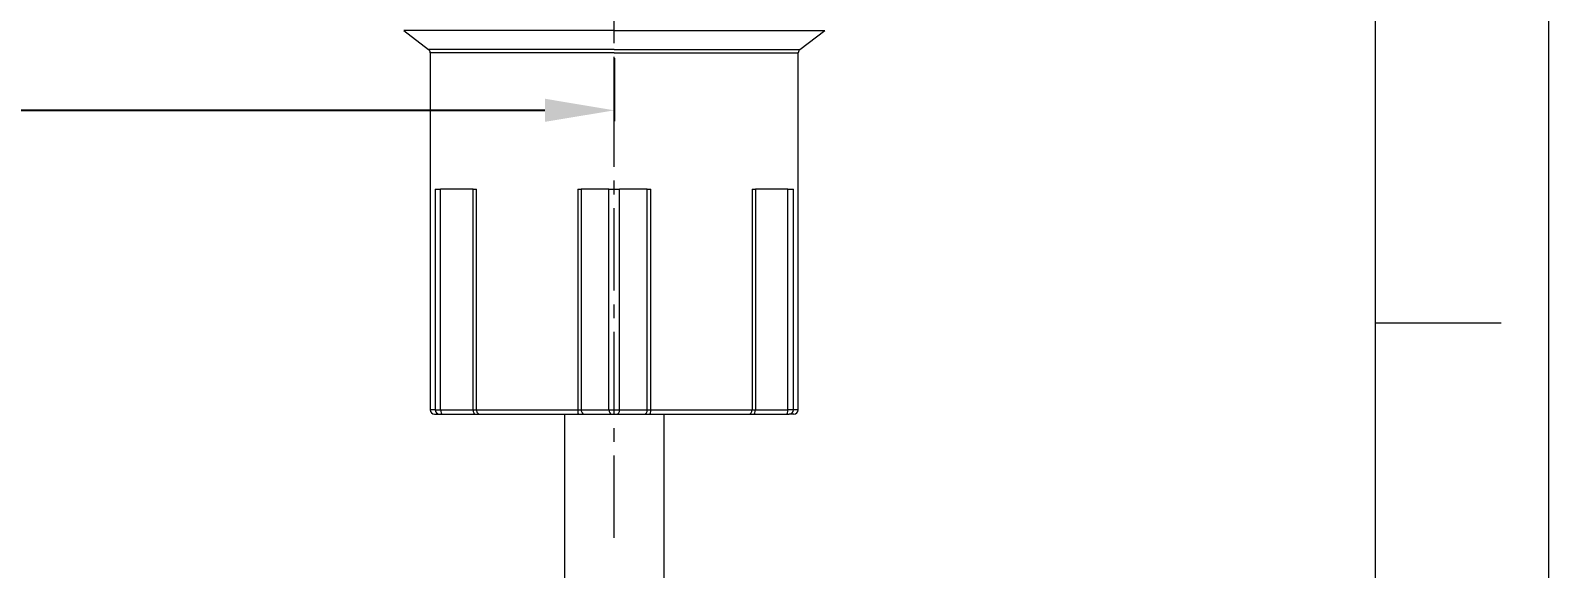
# Model space of a CAD drawing. Header units: millimetres. Extents: x 13391 to 13985, y 2173 to 3013.
# Drawn here: x 13809.9 to 13985.2, y 2365 to 2427.2 of the extents above; entities that cross this region are included whole.
import ezdxf

# ---------------------------------------------------------------- set-up
doc = ezdxf.new("R2010")
doc.units = ezdxf.units.MM
doc.linetypes.add('CENTER2', pattern=[28.575, 19.05, -3.175, 3.175, -3.175])
doc.linetypes.add('CENTERX2', pattern=[101.6, 63.5, -12.7, 12.7, -12.7])
for name, color, linetype, lineweight in [('CENTER', 1, 'CENTERX2', 15), ('DIM_', 5, 'Continuous', 9), ('FORM', 7, 'Continuous', 13)]:
    doc.layers.add(name, color=color, linetype=linetype, lineweight=lineweight)
doc.styles.get("Standard").update_dxf_attribs({"font": 'arial.ttf'})
doc.dimstyles.new('사본(2) STANDARD', dxfattribs={"dimscale": 0, "dimtxt": 4, "dimasz": 4, "dimexe": 1.25, "dimexo": 0.625, "dimgap": 1.5, "dimtad": 3, "dimtih": 1, "dimtoh": 1, "dimdec": 1, "dimzin": 9, "dimdsep": 46, "dimtxsty": 'Standard', "dimcen": 2.5, "dimclrd": 5, "dimclre": 5, "dimclrt": 5, "dimadec": 0, "dimazin": 0, "dimtfac": 1, "dimtdec": 1, "dimtmove": 0, "dimatfit": 3, "dimfxl": 1.25, "dimtfill": 1, "dimtolj": 1, "dimtzin": 0, "dimarcsym": 0})

# ---------------------------------------------------------------- blocks, each defined once
blk = doc.blocks.new('*D6')
at = {"layer": 'Defpoints', "color": 0, "transparency": 16777216}
for p in [(13641.24, 2447.84), (13877.31, 2424.59), (13877.31, 2417.95)]:
    blk.add_point(p, dxfattribs=at)
at = {"layer": 'DIM_', "color": 5, "lineweight": -2, "transparency": 16777216}
for p, q in [((13641.24, 2447.22), (13641.24, 2416.7)), ((13877.31, 2423.97), (13877.31, 2416.7)), ((13649.24, 2417.95), (13744.98, 2417.95)), ((13869.31, 2417.95), (13773.57, 2417.95))]:
    blk.add_line(p, q, dxfattribs=at)
at = {"layer": 'DIM_', "color": 5, "transparency": 16777216}
for points in [[(13649.24, 2419.29), (13649.24, 2416.62), (13641.24, 2417.95)], [(13869.31, 2419.29), (13869.31, 2416.62), (13877.31, 2417.95)]]:
    blk.add_solid(points, dxfattribs=at)
at = {"layer": 'DIM_', "color": 5, "transparency": 16777216, "insert": (13759.28, 2417.95), "char_height": 8, "attachment_point": 5, "bg_fill": 3, "box_fill_scale": 1.1, "bg_fill_color": 256, "bg_fill_true_color": 13158600, "bg_fill_transparency": 0}
blk.add_mtext('\\A1;236.1', dxfattribs=at)
blk = doc.blocks.new('*D7')
at = {"layer": 'Defpoints', "color": 0, "transparency": 16777216}
for p in [(13877.3, 2734.72), (13705.47, 2671.84), (13744.81, 2567.63), (13641.24, 2447.84), (13877.3, 2368.55)]:
    blk.add_point(p, dxfattribs=at)
at = {"layer": 'DIM_', "color": 5, "lineweight": -2, "transparency": 16777216}
for start, end in [(254.64033, 261.27425), (262.72446, 269.35967)]:
    blk.add_arc((13877.3, 3271.09), 715.83, start, end, dxfattribs=at)
at = {"layer": 'DIM_', "color": 5, "transparency": 16777216}
for points in [[(13687.34, 2579.54), (13688.06, 2582.11), (13680, 2582.99)], [(13869.31, 2556.64), (13869.3, 2553.97), (13877.3, 2555.26)]]:
    blk.add_solid(points, dxfattribs=at)
at = {"layer": 'DIM_', "color": 5, "transparency": 16777216, "insert": (13777.68, 2562.22), "char_height": 8, "attachment_point": 5, "bg_fill": 3, "box_fill_scale": 1.1, "bg_fill_color": 256, "bg_fill_true_color": 13158600, "bg_fill_transparency": 0}
blk.add_mtext('\\A1;16°', dxfattribs=at)

msp = doc.modelspace()

# ---------------------------------------------------------------- linework, layer by layer
at = {"linetype": 'Continuous', "lineweight": 13}
for p, q in [((13877.31, 2427.19), (13853.01, 2427.19)), ((13877.31, 2427.19), (13901.62, 2427.19)), ((13877.31, 2424.99), (13855.87, 2424.99)), ((13877.31, 2424.59), (13856.06, 2424.59)), ((13877.31, 2424.99), (13898.76, 2424.99)), ((13877.31, 2424.59), (13898.56, 2424.59)), ((13857.26, 2383.34), (13857.26, 2408.84)), ((13861.02, 2383.34), (13861.02, 2408.84)), ((13861.39, 2383.34), (13861.39, 2408.84)), ((13873.09, 2408.84), (13873.09, 2383.34)), ((13873.5, 2408.84), (13873.5, 2383.34)), ((13876.7, 2383.34), (13876.7, 2408.84)), ((13877.93, 2383.34), (13877.93, 2408.84)), ((13881.13, 2383.34), (13881.13, 2408.84)), ((13881.54, 2383.34), (13881.54, 2408.84)), ((13893.24, 2408.84), (13893.24, 2383.34)), ((13893.61, 2408.84), (13893.61, 2383.34)), ((13897.37, 2383.34), (13897.37, 2408.84)), ((13856.63, 2383.34), (13856.06, 2383.34)), ((13856.63, 2383.34), (13857.26, 2383.34)), ((13857.26, 2383.34), (13861.02, 2383.34)), ((13861.02, 2383.34), (13861.39, 2383.34)), ((13861.39, 2383.34), (13873.09, 2383.34)), ((13873.09, 2383.34), (13873.5, 2383.34)), ((13873.5, 2383.34), (13876.7, 2383.34)), ((13876.7, 2383.34), (13877.93, 2383.34)), ((13877.93, 2383.34), (13881.13, 2383.34)), ((13881.13, 2383.34), (13881.54, 2383.34)), ((13881.54, 2383.34), (13893.24, 2383.34)), ((13893.24, 2383.34), (13893.61, 2383.34)), ((13893.61, 2383.34), (13897.37, 2383.34)), ((13898, 2383.34), (13897.37, 2383.34)), ((13898.56, 2383.34), (13898, 2383.34))]:
    msp.add_line(p, q, dxfattribs=at)
at = {"linetype": 'Continuous', "lineweight": 18}
for p, q in [((13853.01, 2427.19), (13855.87, 2424.99)), ((13898.76, 2424.99), (13901.62, 2427.19)), ((13856.06, 2424.59), (13856.06, 2383.34)), ((13898.56, 2383.34), (13898.56, 2424.59)), ((13856.63, 2408.84), (13857.26, 2408.84)), ((13856.63, 2408.84), (13856.63, 2383.34)), ((13861.02, 2408.84), (13857.26, 2408.84)), ((13861.02, 2408.84), (13861.39, 2408.84)), ((13873.09, 2408.84), (13873.5, 2408.84)), ((13876.7, 2408.84), (13873.5, 2408.84)), ((13876.7, 2408.84), (13877.93, 2408.84)), ((13881.13, 2408.84), (13877.93, 2408.84)), ((13881.13, 2408.84), (13881.54, 2408.84)), ((13893.24, 2408.84), (13893.61, 2408.84)), ((13897.37, 2408.84), (13893.61, 2408.84)), ((13897.37, 2408.84), (13898, 2408.84)), ((13898, 2383.34), (13898, 2408.84)), ((13856.56, 2382.84), (13857.13, 2382.84)), ((13857.13, 2382.84), (13857.44, 2382.84)), ((13857.44, 2382.84), (13861.21, 2382.84)), ((13861.21, 2382.84), (13861.77, 2382.84)), ((13861.77, 2382.84), (13873.19, 2382.84)), ((13871.56, 2382.84), (13871.56, 2373.69)), ((13873.19, 2382.84), (13873.81, 2382.84)), ((13873.81, 2382.84), (13877.01, 2382.84)), ((13877.01, 2382.84), (13877.62, 2382.84)), ((13877.62, 2382.84), (13880.82, 2382.84)), ((13880.82, 2382.84), (13881.44, 2382.84)), ((13881.44, 2382.84), (13892.86, 2382.84)), ((13883.06, 2373.69), (13883.06, 2382.84)), ((13892.86, 2382.84), (13893.42, 2382.84)), ((13893.42, 2382.84), (13897.19, 2382.84)), ((13897.19, 2382.84), (13897.5, 2382.84)), ((13898.06, 2382.84), (13897.5, 2382.84)), ((13871.56, 2373.69), (13871.56, 2361.46)), ((13883.06, 2361.46), (13883.06, 2373.69))]:
    msp.add_line(p, q, dxfattribs=at)
for centre, start, end in [((13855.56, 2424.59), 0, 52.4314), ((13899.06, 2424.59), 127.5686, 180), ((13856.56, 2383.34), 180, 270), ((13857.13, 2383.34), 180, 270), ((13897.5, 2383.34), 270, 0), ((13898.06, 2383.34), 270, 0)]:
    msp.add_arc(centre, 0.5, start, end, dxfattribs=at)
at = {"linetype": 'Continuous', "lineweight": 13}
for centre, ratio, start_param, end_param in [((13857.44, 2383.34), 0.373927, 1.570796, 3.141593), ((13861.21, 2383.34), 0.373927, 1.570796, 3.141593), ((13861.77, 2383.34), 0.749194, 1.570796, 3.141593), ((13873.19, 2383.34), 0.199015, 1.570796, 3.141593), ((13873.81, 2383.34), 0.616239, 1.570796, 3.141593), ((13877.01, 2383.34), 0.616239, 1.570796, 3.141593), ((13877.62, 2383.34), 0.616239, 3.141593, 4.712389), ((13880.82, 2383.34), 0.616239, 3.141593, 4.712389), ((13881.44, 2383.34), 0.199015, 3.141593, 4.712389), ((13892.86, 2383.34), 0.749194, 3.141593, 4.712389), ((13893.42, 2383.34), 0.373927, 3.141593, 4.712389), ((13897.19, 2383.34), 0.373927, 3.141593, 4.712389)]:
    msp.add_ellipse(centre, major_axis=(0, 0.5), ratio=ratio, start_param=start_param, end_param=end_param, dxfattribs=at)
at = {"layer": 'CENTER', "color": 1, "linetype": 'CENTER2', "ltscale": 0.5}
msp.add_line((13877.3, 2368.55), (13877.3, 2734.72), dxfattribs=at)
at = {"layer": 'FORM', "color": 7, "linetype": 'Continuous'}
for p, q in [((13985.22, 3013.41), (13985.22, 2173.41)), ((13965.22, 2193.41), (13965.22, 2993.41)), ((13965.22, 2393.41), (13979.76, 2393.41))]:
    msp.add_line(p, q, dxfattribs=at)

# ---------------------------------------------------------------- next in the draw order: dimensions: what is measured, and where the dimension line sits
at = {"layer": 'DIM_'}
dim = msp.add_linear_dim(base=(13877.31, 2417.95), p1=(13641.24, 2447.84), p2=(13877.31, 2424.59), dimstyle='사본(2) STANDARD', override={"dimscale": 1, "dimtxt": 8, "dimasz": 8, "dimtad": 0}, dxfattribs=at)
dim.commit()
dim.dimension.update_dxf_attribs({"geometry": '*D6', "text_midpoint": (13759.28, 2417.95)})

# ---------------------------------------------------------------- next in the draw order: dimensions: what is measured, and where the dimension line sits
dim = msp.add_angular_dim_2l(base=(13744.81, 2567.63), line1=((13877.3, 2368.55), (13877.3, 2734.72)), line2=((13641.24, 2447.84), (13705.47, 2671.84)), dimstyle='사본(2) STANDARD', override={"dimscale": 1, "dimtxt": 8, "dimasz": 8, "dimtad": 0}, dxfattribs=at)
dim.commit()
dim.dimension.update_dxf_attribs({"geometry": '*D7', "text_midpoint": (13777.68, 2562.22)})

doc.saveas('drawing.dxf')
